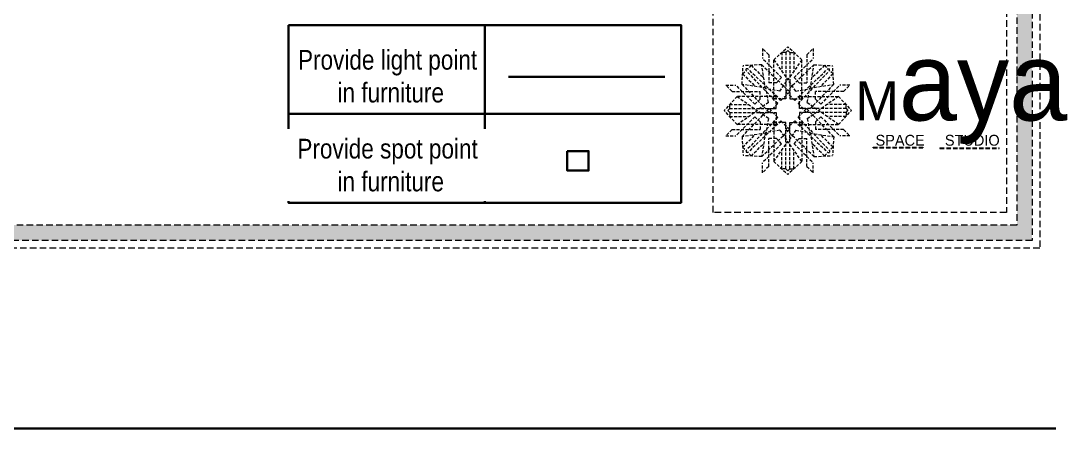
# Model space of a CAD drawing. Header units: millimetres. Extents: x 56222 to 3066687, y -650199 to -121287.
# Drawn here: x 140081.4 to 140238.3, y -185767.3 to -185705.1 of the extents above; entities that cross this region are included whole.
import ezdxf

# ---------------------------------------------------------------- set-up
doc = ezdxf.new("R2010")
doc.units = ezdxf.units.MM
doc.header["$MEASUREMENT"] = 0
doc.linetypes.add('DASHEDX2', pattern=[1.5, 1, -0.5])
for name, color, linetype, lineweight in [('$TD_AUDIT_GENERATED_(A0BDF17)', 32, 'Continuous', 30), ('Dimension', 10, 'DASHEDX2', 20), ('FUR1', 22, 'Continuous', 0), ('FURNITURE', 32, 'Continuous', 9), ('XX~SLAB ( BEAM )~ ( DIM )', 7, 'Continuous', 9)]:
    doc.layers.add(name, color=color, linetype=linetype, lineweight=lineweight)
doc.styles.get("Standard").update_dxf_attribs({"font": 'arial.ttf', "height": 6})
doc.styles.add('style4', font='ARIALN.TTF')

# ---------------------------------------------------------------- blocks, each defined once
blk = doc.blocks.new('FSFSF')
at = {"color": 42, "lineweight": 5, "true_color": 0xe0ac11}
for p, q in [((28600.03, 143.51), (28600.03, 140.16)), ((28602.15, 141.41), (28600.03, 143.51)), ((28603.86, 139.69), (28608.58, 144.08)), ((28607.9, 142.22), (28606.58, 142.22)), ((28606.58, 142.22), (28606.58, 135.84)), ((28607.9, 142.22), (28608.58, 142.85)), ((28607.9, 142.22), (28607.9, 126.58)), ((28613.31, 139.69), (28608.58, 144.08)), ((28609.27, 142.22), (28608.59, 142.85)), ((28609.27, 142.22), (28609.27, 126.58)), ((28609.27, 142.22), (28610.59, 142.22)), ((28610.59, 142.22), (28610.59, 135.84)), ((28615.02, 141.41), (28617.14, 143.51)), ((28617.14, 143.51), (28617.14, 140.16)), ((28606.47, 133.76), (28600.03, 140.16)), ((28602.15, 141.41), (28602.15, 131.95)), ((28603.86, 126.58), (28603.86, 139.69)), ((28603.86, 139.69), (28608.58, 133.02)), ((28613.31, 139.69), (28608.59, 133.02)), ((28610.7, 133.76), (28617.14, 140.16)), ((28613.31, 126.58), (28613.31, 139.69)), ((28615.02, 141.41), (28615.02, 131.95)), ((28593.19, 131.45), (28593.54, 137.71)), ((28593.39, 135), (28594.56, 136.12)), ((28593.39, 135), (28597.6, 130.78)), ((28599.8, 138.06), (28593.54, 137.71)), ((28595.12, 136.69), (28594.53, 136.69)), ((28594.56, 136.12), (28594.56, 136.71)), ((28605.17, 124.98), (28594.56, 136.12)), ((28596.24, 137.86), (28595.12, 136.69)), ((28606.27, 126.08), (28595.12, 136.69)), ((28596.24, 137.86), (28600.47, 133.65)), ((28601.03, 130), (28599.8, 138.06)), ((28599.8, 138.05), (28608.58, 129.56)), ((28617.37, 138.05), (28608.59, 129.56)), ((28610.9, 126.08), (28622.05, 136.69)), ((28612.02, 124.98), (28622.62, 136.12)), ((28616.14, 130), (28617.37, 138.06)), ((28620.93, 137.86), (28616.7, 133.65)), ((28617.37, 138.06), (28623.63, 137.71)), ((28623.8, 135), (28619.59, 130.78)), ((28620.93, 137.86), (28622.05, 136.69)), ((28622.05, 136.69), (28622.64, 136.69)), ((28622.62, 136.12), (28622.62, 136.71)), ((28623.8, 135), (28622.62, 136.12)), ((28624, 131.45), (28623.65, 137.71)), ((28604.75, 131.95), (28602.15, 131.95)), ((28606.47, 133.76), (28604.75, 131.95)), ((28605.86, 129.18), (28608.58, 133.02)), ((28611.31, 129.18), (28608.59, 133.02)), ((28610.7, 133.76), (28612.42, 131.95)), ((28612.42, 131.95), (28615.02, 131.95)), ((28587.73, 131.22), (28591.08, 131.22)), ((28589.84, 129.1), (28587.73, 131.22)), ((28589.84, 129.1), (28599.29, 129.1)), ((28597.49, 124.78), (28591.08, 131.22)), ((28593.19, 131.45), (28601.69, 122.67)), ((28601.25, 130.22), (28593.19, 131.45)), ((28599.29, 126.5), (28599.29, 129.1)), ((28605.86, 129.18), (28601.03, 130)), ((28602.07, 125.39), (28601.25, 130.22)), ((28606.27, 126.08), (28608.58, 128.27)), ((28607.9, 128.92), (28608.58, 129.56)), ((28607.9, 128.92), (28608.58, 128.27)), ((28609.27, 128.92), (28608.59, 129.56)), ((28609.27, 128.92), (28608.59, 128.27)), ((28610.9, 126.08), (28608.59, 128.27)), ((28611.31, 129.18), (28616.14, 130)), ((28615.12, 125.39), (28615.94, 130.22)), ((28623.99, 131.45), (28615.5, 122.67)), ((28615.94, 130.22), (28624, 131.45)), ((28627.34, 129.1), (28617.89, 129.1)), ((28617.89, 126.5), (28617.89, 129.1)), ((28619.7, 124.78), (28626.1, 131.22)), ((28629.45, 131.22), (28626.1, 131.22)), ((28627.34, 129.1), (28629.45, 131.22)), ((28591.56, 127.39), (28587.17, 122.66)), ((28589.03, 123.35), (28589.03, 124.67)), ((28589.03, 124.67), (28595.4, 124.67)), ((28604.66, 127.39), (28591.56, 127.39)), ((28591.56, 127.39), (28598.23, 122.67)), ((28597.49, 124.78), (28599.29, 126.5)), ((28602.07, 125.39), (28598.23, 122.67)), ((28605.17, 124.98), (28602.97, 122.67)), ((28603.68, 126.54), (28603.68, 127.39)), ((28604.66, 126.54), (28603.68, 126.54)), ((28604.71, 127.57), (28603.86, 127.57)), ((28607.9, 126.58), (28603.86, 126.58)), ((28604.66, 123.35), (28604.66, 127.39)), ((28604.7, 126.58), (28604.71, 127.57)), ((28609.27, 126.58), (28613.31, 126.58)), ((28612.02, 124.98), (28614.21, 122.67)), ((28612.46, 126.58), (28612.46, 127.57)), ((28612.46, 127.57), (28613.31, 127.57)), ((28612.52, 123.35), (28612.52, 127.39)), ((28612.52, 127.39), (28625.63, 127.39)), ((28612.52, 126.54), (28613.51, 126.54)), ((28613.51, 126.54), (28613.51, 127.39)), ((28615.12, 125.39), (28618.96, 122.67)), ((28619.7, 124.78), (28617.89, 126.5)), ((28625.63, 127.39), (28618.96, 122.67)), ((28628.16, 124.67), (28621.78, 124.67)), ((28625.63, 127.39), (28630.02, 122.66)), ((28628.16, 123.35), (28628.16, 124.67)), ((28591.56, 117.94), (28587.17, 122.66)), ((28589.03, 123.35), (28588.4, 122.67)), ((28589.03, 121.98), (28588.4, 122.65)), ((28589.03, 123.35), (28604.66, 123.35)), ((28589.03, 121.98), (28604.66, 121.98)), ((28589.03, 121.98), (28589.03, 120.66)), ((28591.56, 117.94), (28598.23, 122.65)), ((28593.19, 113.88), (28601.69, 122.65)), ((28602.07, 119.94), (28598.23, 122.65)), ((28602.33, 123.35), (28601.69, 122.67)), ((28602.33, 121.98), (28601.69, 122.65)), ((28602.33, 123.35), (28602.97, 122.67)), ((28602.33, 121.98), (28602.97, 122.65)), ((28605.17, 120.35), (28602.97, 122.65)), ((28604.66, 121.98), (28604.66, 117.94)), ((28612.02, 120.35), (28614.21, 122.65)), ((28628.16, 123.35), (28612.52, 123.35)), ((28612.52, 121.98), (28612.52, 117.94)), ((28628.16, 121.98), (28612.52, 121.98)), ((28614.85, 123.35), (28614.21, 122.67)), ((28614.85, 121.98), (28614.21, 122.65)), ((28614.85, 123.35), (28615.5, 122.67)), ((28614.85, 121.98), (28615.5, 122.65)), ((28615.12, 119.94), (28618.96, 122.65)), ((28623.99, 113.88), (28615.5, 122.65)), ((28625.63, 117.94), (28618.96, 122.65)), ((28625.63, 117.94), (28630.02, 122.66)), ((28628.16, 123.35), (28628.78, 122.67)), ((28628.16, 121.98), (28628.78, 122.65)), ((28628.16, 121.98), (28628.16, 120.66)), ((28589.03, 120.66), (28595.4, 120.66)), ((28597.49, 120.54), (28591.08, 114.11)), ((28604.66, 117.94), (28591.56, 117.94)), ((28605.17, 120.35), (28594.56, 109.2)), ((28606.27, 119.15), (28595.12, 108.54)), ((28597.49, 120.54), (28599.29, 118.83)), ((28599.29, 118.83), (28599.29, 116.23)), ((28602.07, 119.94), (28601.25, 115.1)), ((28604.66, 118.78), (28603.68, 118.78)), ((28603.68, 118.78), (28603.68, 117.94)), ((28607.9, 118.65), (28603.86, 118.65)), ((28603.86, 118.65), (28603.86, 105.54)), ((28604.71, 117.66), (28603.86, 117.66)), ((28604.7, 118.65), (28604.71, 117.66)), ((28606.27, 119.15), (28608.58, 116.96)), ((28607.9, 103.01), (28607.9, 118.65)), ((28610.9, 119.15), (28608.59, 116.96)), ((28609.27, 118.65), (28613.31, 118.65)), ((28609.27, 103.01), (28609.27, 118.65)), ((28610.9, 119.15), (28622.05, 108.54)), ((28612.02, 120.35), (28622.62, 109.2)), ((28612.46, 118.65), (28612.46, 117.66)), ((28612.46, 117.66), (28613.31, 117.66)), ((28612.52, 118.78), (28613.51, 118.78)), ((28612.52, 117.94), (28625.63, 117.94)), ((28613.31, 118.65), (28613.31, 105.54)), ((28613.51, 118.78), (28613.51, 117.94)), ((28615.12, 119.94), (28615.94, 115.1)), ((28619.7, 120.54), (28617.89, 118.83)), ((28617.89, 118.83), (28617.89, 116.23)), ((28619.7, 120.54), (28626.1, 114.11)), ((28628.16, 120.66), (28621.78, 120.66)), ((28589.84, 116.23), (28587.73, 114.11)), ((28589.84, 116.23), (28599.29, 116.23)), ((28601.25, 115.1), (28593.19, 113.87)), ((28593.39, 110.32), (28597.6, 114.55)), ((28599.8, 107.17), (28608.58, 115.67)), ((28601.03, 115.23), (28599.8, 107.17)), ((28605.86, 116.05), (28601.03, 115.23)), ((28605.86, 116.05), (28608.58, 112.21)), ((28607.9, 116.31), (28608.58, 116.96)), ((28607.9, 116.31), (28608.58, 115.67)), ((28609.27, 116.31), (28608.59, 116.96)), ((28609.27, 116.31), (28608.59, 115.67)), ((28611.31, 116.05), (28608.59, 112.21)), ((28617.37, 107.17), (28608.59, 115.67)), ((28611.31, 116.05), (28616.14, 115.23)), ((28615.94, 115.1), (28624, 113.87)), ((28616.14, 115.23), (28617.37, 107.17)), ((28627.34, 116.23), (28617.89, 116.23)), ((28623.8, 110.32), (28619.59, 114.55)), ((28627.34, 116.23), (28629.45, 114.11)), ((28587.73, 114.11), (28591.08, 114.11)), ((28593.19, 113.87), (28593.54, 107.62)), ((28596.24, 107.37), (28600.47, 111.58)), ((28606.47, 111.47), (28600.03, 105.07)), ((28602.15, 103.82), (28602.15, 113.27)), ((28604.75, 113.27), (28602.15, 113.27)), ((28603.86, 105.54), (28608.58, 112.21)), ((28606.47, 111.47), (28604.75, 113.27)), ((28613.31, 105.54), (28608.59, 112.21)), ((28610.7, 111.47), (28612.42, 113.27)), ((28610.7, 111.47), (28617.14, 105.07)), ((28612.42, 113.27), (28615.02, 113.27)), ((28615.02, 103.82), (28615.02, 113.27)), ((28620.93, 107.37), (28616.7, 111.58)), ((28624, 113.87), (28623.65, 107.62)), ((28629.45, 114.11), (28626.1, 114.11)), ((28593.39, 110.32), (28594.56, 109.2)), ((28599.8, 107.17), (28593.54, 107.52)), ((28595.12, 108.54), (28594.53, 108.54)), ((28594.56, 109.2), (28594.56, 108.61)), ((28596.24, 107.37), (28595.12, 108.54)), ((28606.58, 103.01), (28606.58, 109.38)), ((28610.59, 103.01), (28610.59, 109.38)), ((28617.37, 107.17), (28623.63, 107.52)), ((28620.93, 107.37), (28622.05, 108.54)), ((28622.05, 108.54), (28622.64, 108.54)), ((28623.8, 110.32), (28622.62, 109.2)), ((28622.62, 109.2), (28622.62, 108.61)), ((28600.03, 101.71), (28600.03, 105.07)), ((28602.15, 103.82), (28600.03, 101.71)), ((28603.86, 105.54), (28608.58, 101.15)), ((28613.31, 105.54), (28608.58, 101.15)), ((28615.02, 103.82), (28617.14, 101.71)), ((28617.14, 101.71), (28617.14, 105.07)), ((28607.9, 103.01), (28606.58, 103.01)), ((28607.9, 103.01), (28608.58, 102.38)), ((28609.27, 103.01), (28608.59, 102.38)), ((28609.27, 103.01), (28610.59, 103.01))]:
    blk.add_line(p, q, dxfattribs=at)
blk = doc.blocks.new('hgwg')
at = {"layer": 'Dimension', "true_color": 0xd39e00}
h = blk.add_hatch(color=42, dxfattribs=at)
h.dxf.hatch_style = 1
h.paths.add_polyline_path([(27505.71, 45.05), (27494.27, 45.05), (27494.27, 44.9), (27505.71, 44.9)])
h = blk.add_hatch(color=42, dxfattribs=at)
h.dxf.hatch_style = 1
h.paths.add_polyline_path([(27523.3, 44.9), (27509.68, 44.9), (27509.68, 44.75), (27523.3, 44.75)])
at = {"layer": 'Dimension', "color": 42, "true_color": 0xd39e00}
for p, q in [((27494.27, 45.05), (27505.71, 45.05)), ((27494.27, 44.9), (27494.27, 45.05)), ((27505.71, 45.05), (27505.71, 44.9)), ((27494.27, 44.9), (27505.71, 44.9)), ((27509.68, 44.9), (27523.3, 44.9)), ((27509.68, 44.9), (27509.68, 44.75)), ((27509.68, 44.75), (27523.3, 44.75)), ((27523.3, 44.75), (27523.3, 44.9))]:
    blk.add_line(p, q, dxfattribs=at)
at = {"layer": 'Dimension', "color": 42, "true_color": 0xd39e00, "attachment_point": 1}
for s, width, insert, char_height in [('{\\fCinzel|b0|i0|c0|p2;\\H1.5x;M\\fAmsterdam One|b0|i0|c0|p2;\\H2x;aya}', 85.3277, (27490.17, 69.17), 6), ('{\\fCinzel|b0|i0|c0|p0;SPACE     STUDIO}', 66.129, (27494.83, 47.86), 2.5)]:
    blk.add_mtext_dynamic_manual_height_columns(s, width=width, gutter_width=30, heights=[0], dxfattribs=dict(at, insert=insert, char_height=char_height))

msp = doc.modelspace()

# ---------------------------------------------------------------- hatches: boundary and pattern name
at = {"layer": 'Dimension', "true_color": 0xd39e00}
h = msp.add_hatch(color=42, dxfattribs=at)
h.paths.add_polyline_path([(139902.75, -185504.3), (139902.75, -185738.63), (140235.66, -185738.63), (140235.66, -185504.3)])
h.paths.add_polyline_path([(139905.09, -185506.64), (140233.33, -185506.64), (140233.33, -185736.3), (139905.09, -185736.3)], flags=16)

# ---------------------------------------------------------------- linework, layer by layer
at = {"layer": 'Dimension', "color": 42, "true_color": 0xd39e00, "elevation": 0.12}
for points in [[(139901.58, -185503.13), (140236.83, -185503.13), (140236.83, -185739.8), (139901.58, -185739.8)], [(139902.75, -185504.3), (140235.66, -185504.3), (140235.66, -185738.63), (139902.75, -185738.63)], [(139905.09, -185506.64), (140233.33, -185506.64), (140233.33, -185736.3), (139905.09, -185736.3)], [(140187.01, -185734.37), (140187.01, -185508.56), (140231.75, -185508.56), (140231.75, -185734.37)]]:
    msp.add_lwpolyline(points, close=True, dxfattribs=at)
at = {"layer": 'FURNITURE', "color": 3, "lineweight": 30}
msp.add_line((140155.8, -185713.69), (140179.65, -185713.69), dxfattribs=at)
msp.add_lwpolyline([(140164.77, -185725.01), (140168.03, -185725.01), (140168.03, -185727.98), (140164.77, -185727.98)], close=True, dxfattribs=at)
at = {"layer": 'XX~SLAB ( BEAM )~ ( DIM )', "color": 3, "lineweight": 30}
msp.add_lwpolyline([(139732.46, -184966.74), (142065.68, -184966.74), (142065.68, -185767.3), (139732.46, -185767.3)], close=True, dxfattribs=at)

# ---------------------------------------------------------------- block references
at = {"layer": 'Dimension', "color": 42, "true_color": 0xd39e00}
for name, p, xscale, yscale, zscale in [('FSFSF', (127226.65, -185774.45, 0.12), 0.4534219216388455, 0.4534219216388455, 0.4534219216388455), ('hgwg', (122018.53, -185754.21, 0.12), 0.6616973117267821, 0.6616973117267821, 0.6616973117267821)]:
    msp.add_blockref(name, p, dxfattribs=dict(at, xscale=xscale, yscale=yscale, zscale=zscale))

# ---------------------------------------------------------------- next in the draw order: texts
at = {"layer": 'FUR1', "color": 1, "insert": (140137.38, -185713.62), "char_height": 3, "width": 28.4543, "attachment_point": 5, "style": 'style4', "bg_fill": 2}
msp.add_mtext('\\A1;\\pxqc;Provide light point\\P in furniture', dxfattribs=at)

# ---------------------------------------------------------------- next in the draw order: linework, layer by layer
at = {"layer": '$TD_AUDIT_GENERATED_(A0BDF17)', "color": 18, "lineweight": 30, "true_color": 0x000000}
for p, q in [((140152.21, -185705.81), (140152.21, -185732.9)), ((140122.27, -185719.36), (140182.14, -185719.36))]:
    msp.add_line(p, q, dxfattribs=at)
msp.add_lwpolyline([(140122.27, -185705.81), (140182.14, -185705.81), (140182.14, -185732.9), (140122.27, -185732.9)], close=True, dxfattribs=at)

# ---------------------------------------------------------------- next in the draw order: texts
at = {"layer": 'FUR1', "color": 1, "insert": (140137.38, -185727.17), "char_height": 3, "width": 28.4543, "attachment_point": 5, "style": 'style4', "bg_fill": 2}
msp.add_mtext('\\A1;\\pxqc;Provide spot point\\P in furniture', dxfattribs=at)

doc.saveas('drawing.dxf')
